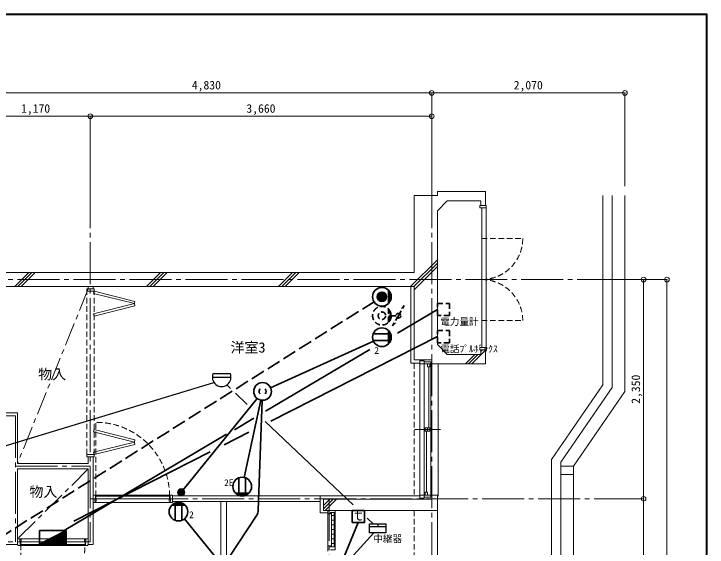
# Model space of a CAD drawing. Units: millimetres at full size, sheet at 1:50. Extents: x -9674 to 9699, y -6794 to 6791.
# Drawn here: x 2269 to 9699, y 1077 to 6791 of the extents above; entities that cross this region are included whole.
import ezdxf
from ezdxf.enums import TextEntityAlignment as Align

# ---------------------------------------------------------------- set-up
doc = ezdxf.new("R2010")
doc.units = ezdxf.units.MM
doc.header["$LTSCALE"] = 50
doc.header["$PDMODE"] = 32
doc.header["$PDSIZE"] = 50
for name, pattern in [('CHAIN1', [8, 5, -1, 1, -1]), ('CHAIN2', [12, 9, -1, 1, -1]), ('DASHED1', [1.8, 1.2, -0.6]), ('DASHED3', [4, 3, -1])]:
    doc.linetypes.add(name, pattern=pattern)
for name, color, linetype, lineweight in [('0-0_図面枠', 7, 'Continuous', 9), ('1-0_芯', 134, 'CHAIN2', 9), ('1-1_躯体', 134, 'Continuous', 9), ('1-2_間仕切', 134, 'Continuous', 9), ('1-3_建具', 134, 'Continuous', 9), ('1-5_設備', 134, 'Continuous', 9), ('1-6_ﾊﾞﾙｺﾆｰ・階段', 134, 'Continuous', 9), ('1-7_その他', 134, 'DASHED1', 9), ('1-8_ハッチ', 134, 'Continuous', 9), ('1-B_寸法', 134, 'Continuous', 9), ('1-C_梁', 134, 'DASHED1', 9), ('2-0_芯', 2, 'Continuous', 35), ('2-E', 2, 'Continuous', 35), ('3-2', 3, 'DASHED1', 35), ('3-3', 1, 'Continuous', 25), ('3-E', 3, 'Continuous', 35)]:
    doc.layers.add(name, color=color, linetype=linetype, lineweight=lineweight)
doc.layers.add('1-A_文字', color=134, linetype='Continuous')
doc.styles.add('ＭＳ ゴシック', font='')
doc.styles.get('ＭＳ ゴシック').set_extended_font_data('MS Gothic')

msp = doc.modelspace()

# ---------------------------------------------------------------- linework, layer by layer
at = {"layer": '0-0_図面枠'}
for p, q in [((9697.16, 6789.66), (-9672.16, 6789.66)), ((9695.4, 6787.9), (-9670.4, 6787.9)), ((-9668.64, 6786.14), (9693.64, 6786.14)), ((9691.87, 6784.38), (-9666.87, 6784.38)), ((9690.11, 6782.61), (-9665.11, 6782.61)), ((9688.35, 6780.85), (-9663.35, 6780.85)), ((9688.35, -6783.35), (9688.35, 6780.85)), ((9690.11, -6785.11), (9690.11, 6782.61)), ((9691.87, -6786.88), (9691.87, 6784.38)), ((9693.64, 6786.14), (9693.64, -6788.64)), ((9695.4, -6790.4), (9695.4, 6787.9)), ((9697.16, -6792.16), (9697.16, 6789.66))]:
    msp.add_line(p, q, dxfattribs=at)
msp.add_lwpolyline([(9698.92, -6793.93), (9698.92, 6791.43), (-9673.92, 6791.43)], dxfattribs=at)
at = {"layer": '1-0_芯'}
for p, q in [((3087.5, 4944.23), (3087.5, 1134.23)), ((6747.5, 4944.23), (6747.5, -3525.77)), ((-8492.5, 3944.23), (8517.5, 3944.23)), ((-892.5, 2484.23), (2286.5, 2484.23)), ((2286.5, 2484.23), (2286.5, 1134.23)), ((2286.5, 1944.23), (3087.5, 1944.23)), ((3087.5, 1594.23), (8517.5, 1594.23)), ((5647.5, 1594.23), (5647.5, 74.23)), ((-8492.5, 1134.23), (3087.5, 1134.23))]:
    msp.add_line(p, q, dxfattribs=at)
at = {"layer": '1-1_躯体'}
for p, q in [((6557.5, 4844.23), (6557.5, 4019.23)), ((6807.5, 4844.23), (6557.5, 4844.23)), ((6807.5, 4886.23), (6807.5, 4844.23)), ((7322.5, 4886.23), (6807.5, 4886.23)), ((7322.5, 4886.23), (7322.5, 4736.23)), ((6913.57, 4786.23), (6807.5, 4680.16)), ((6913.57, 4786.23), (7272.5, 4786.23)), ((7272.5, 4786.23), (7272.5, 4736.23)), ((7322.5, 4736.23), (7272.5, 4736.23)), ((6807.5, 3248.29), (6807.5, 4680.16)), ((2107.5, 4019.23), (6557.5, 4019.23)), ((2107.5, 3869.23), (6557.5, 3869.23)), ((6557.5, 3869.23), (6557.5, 3084.23)), ((6807.5, 3248.29), (6913.57, 3142.23)), ((6913.57, 3142.23), (7272.5, 3142.23)), ((7272.5, 3192.23), (7272.5, 3142.23)), ((7272.5, 3192.23), (7322.5, 3192.23)), ((7322.5, 3192.23), (7322.5, 3042.23)), ((6557.5, 3084.23), (6747.5, 3084.23)), ((6747.5, 3084.23), (6747.5, 3042.23)), ((6747.5, 3042.23), (7322.5, 3042.23)), ((5587.5, 1590.23), (6747.5, 1590.23)), ((5587.5, 1470.23), (5587.5, 1590.23)), ((6807.5, 1470.23), (6807.5, 1632.23)), ((5587.5, 1470.23), (6807.5, 1470.23))]:
    msp.add_line(p, q, dxfattribs=at)
msp.add_lwpolyline([(6747.5, 1590.23), (6747.5, 1632.23), (6807.5, 1632.23)], dxfattribs=at)
at = {"layer": '1-2_間仕切'}
for p, q in [((3066.5, 3869.23), (3066.5, 3844.23)), ((3117.5, 3869.23), (3117.5, 3844.23)), ((2107.5, 2514.23), (2307.5, 2514.23)), ((2307.5, 2514.23), (2307.5, 1974.23)), ((3066.5, 2044.23), (3066.5, 1974.23)), ((3117.5, 2044.23), (3117.5, 1104.23)), ((2307.5, 1974.23), (3066.5, 1974.23)), ((2307.5, 1914.23), (2307.5, 1104.23)), ((2307.5, 1914.23), (3066.5, 1914.23)), ((3066.5, 1914.23), (3066.5, 1104.23)), ((5552.5, 1625.23), (3967.5, 1625.23)), ((5552.5, 1564.23), (3967.5, 1564.23)), ((1757.5, 1104.23), (2312.5, 1104.23)), ((3061.5, 1104.23), (3117.5, 1104.23))]:
    msp.add_line(p, q, dxfattribs=at)
at = {"layer": '1-3_建具'}
for p, q in [((7262.5, 4736.23), (7262.5, 4711.23)), ((7332.5, 4736.23), (7262.5, 4736.23)), ((7262.5, 4736.23), (7262.5, 4711.23)), ((7262.5, 4711.23), (7332.5, 4711.23)), ((7282.5, 4711.23), (7282.5, 3217.23)), ((7332.5, 4711.23), (7332.5, 4736.23)), ((7332.5, 3217.23), (7332.5, 4711.23)), ((3050, 3844.23), (3050, 3819.23)), ((3130, 3844.23), (3050, 3844.23)), ((3130, 3819.23), (3050, 3819.23)), ((3123.94, 3794.97), (3130, 3819.23)), ((3123.94, 3794.97), (3560.5, 3685.83)), ((3130, 3844.23), (3130, 3819.23)), ((3566.56, 3710.09), (3130, 3819.23)), ((3123.94, 3576.69), (3560.5, 3685.83)), ((3566.56, 3661.58), (3130, 3552.44)), ((3560.5, 3685.83), (3566.56, 3710.09)), ((3560.5, 3685.83), (3566.56, 3661.58)), ((3123.94, 3576.69), (3130, 3552.44)), ((7262.5, 3217.23), (7262.5, 3192.23)), ((7332.5, 3217.23), (7262.5, 3217.23)), ((6620.5, 3072.23), (6620.5, 3042.23)), ((6620.5, 3072.23), (6667.5, 3072.23)), ((6667.5, 3072.23), (6667.5, 3042.23)), ((6737.5, 3062.23), (6667.5, 3062.23)), ((6737.5, 3062.23), (6737.5, 3027.23)), ((6620.5, 3042.23), (6667.5, 3042.23)), ((6620.5, 1632.23), (6620.5, 3042.23)), ((6667.5, 3042.23), (6737.5, 3042.23)), ((6667.5, 3027.23), (6667.5, 3042.23)), ((6667.5, 3027.23), (6667.5, 1647.23)), ((6702.5, 3007.23), (6702.5, 3042.23)), ((6726.5, 3007.23), (6702.5, 3007.23)), ((6714.5, 2354.73), (6714.5, 3007.23)), ((6726.5, 3007.23), (6726.5, 3042.23)), ((6737.5, 3027.23), (6737.5, 1647.23)), ((6817.5, 1622.23), (6817.5, 3042.23)), ((3123.94, 2311.76), (3130, 2336.02)), ((3123.94, 2311.76), (3560.5, 2202.62)), ((3566.56, 2226.88), (3130, 2336.02)), ((6840.98, 2337.23), (6564.02, 2337.23)), ((6678.5, 2354.73), (6726.5, 2354.73)), ((6690.5, 2319.73), (6690.5, 1667.23)), ((6702.5, 2354.73), (6702.5, 2319.73)), ((6726.5, 2354.73), (6726.5, 2319.73)), ((3123.94, 2093.48), (3560.5, 2202.62)), ((3566.56, 2178.37), (3130, 2069.23)), ((3560.5, 2202.62), (3566.56, 2226.88)), ((3560.5, 2202.62), (3566.56, 2178.37)), ((3123.94, 2093.48), (3130, 2069.23)), ((3130, 2044.23), (3050, 2044.23)), ((3130, 2069.23), (3130, 2044.23)), ((6667.5, 1647.23), (6667.5, 1632.23)), ((6678.5, 1667.23), (6702.5, 1667.23)), ((6678.5, 1667.23), (6678.5, 1632.23)), ((6702.5, 1667.23), (6702.5, 1632.23)), ((6737.5, 1612.23), (6737.5, 1647.23)), ((3137.5, 1589.23), (3137.5, 1569.23)), ((3137.5, 1589.23), (3152.5, 1589.23)), ((3137.5, 1569.23), (3152.5, 1569.23)), ((3142.5, 1589.23), (3142.5, 1634.23)), ((3142.5, 1569.23), (3142.5, 1554.23)), ((3147.5, 1624.23), (3147.5, 1594.23)), ((3937.5, 1624.23), (3147.5, 1624.23)), ((3147.5, 1594.23), (3937.5, 1594.23)), ((3152.5, 1589.23), (3152.5, 1569.23)), ((3932.5, 1589.23), (3932.5, 1569.23)), ((3947.5, 1589.23), (3932.5, 1589.23)), ((3932.5, 1569.23), (3947.5, 1569.23)), ((3937.5, 1594.23), (3937.5, 1624.23)), ((3967.5, 1634.23), (3942.5, 1634.23)), ((3942.5, 1569.23), (3942.5, 1554.23)), ((3947.5, 1569.23), (3947.5, 1589.23)), ((3967.5, 1634.23), (3967.5, 1554.23)), ((6620.5, 1602.23), (6620.5, 1632.23)), ((6620.5, 1632.23), (6667.5, 1632.23)), ((6620.5, 1602.23), (6621.53, 1602.23)), ((6620.5, 1602.23), (6667.5, 1602.23)), ((6667.5, 1632.23), (6737.5, 1632.23)), ((6667.5, 1602.23), (6667.5, 1632.23)), ((6737.5, 1612.23), (6667.5, 1612.23)), ((6807.5, 1622.23), (6817.5, 1622.23)), ((3142.5, 1554.23), (3117.5, 1554.23)), ((3142.5, 1554.23), (3942.5, 1554.23)), ((3967.5, 1554.23), (3942.5, 1554.23)), ((5632.5, 1470.23), (5632.5, 1434.23)), ((5632.5, 1470.23), (5632.5, 1449.23)), ((5662.5, 1434.23), (5632.5, 1434.23)), ((5632.5, 1089.23), (5632.5, 1434.23)), ((5672.5, 1079.23), (5672.5, 1449.23)), ((5672.5, 1414.23), (5702.5, 1414.23)), ((5702.5, 1079.23), (5702.5, 1449.23)), ((5712.5, 1449.23), (5712.5, 1470.23)), ((5712.5, 1449.23), (5712.5, 1079.23)), ((5672.5, 1364.23), (5702.5, 1364.23)), ((5672.5, 1314.23), (5702.5, 1314.23)), ((5672.5, 1264.23), (5702.5, 1264.23)), ((5672.5, 1214.23), (5702.5, 1214.23)), ((2337.5, 1164.23), (2307.5, 1164.23)), ((2332.5, 1159.23), (2347.5, 1159.23)), ((2332.5, 1139.23), (2332.5, 1159.23)), ((2332.5, 1139.23), (2347.5, 1139.23)), ((2337.5, 1164.23), (3036.5, 1164.23)), ((2337.5, 1164.23), (2337.5, 1159.23)), ((2337.5, 1139.23), (2337.5, 1094.23)), ((3031.5, 1134.23), (2342.5, 1134.23)), ((2342.5, 1104.23), (2342.5, 1134.23)), ((2347.5, 1139.23), (2347.5, 1159.23)), ((3026.5, 1139.23), (3026.5, 1159.23)), ((3041.5, 1159.23), (3026.5, 1159.23)), ((3041.5, 1139.23), (3026.5, 1139.23)), ((3031.5, 1104.23), (3031.5, 1134.23)), ((3036.5, 1164.23), (3066.5, 1164.23)), ((3036.5, 1164.23), (3036.5, 1159.23)), ((3036.5, 1139.23), (3036.5, 1094.23)), ((3041.5, 1139.23), (3041.5, 1159.23)), ((5672.5, 1164.23), (5702.5, 1164.23)), ((2312.5, 1104.23), (2312.5, 1094.23)), ((2337.5, 1094.23), (2312.5, 1094.23)), ((3036.5, 1094.23), (2337.5, 1094.23)), ((2342.5, 1104.23), (3031.5, 1104.23)), ((3036.5, 1094.23), (3061.5, 1094.23)), ((3061.5, 1104.23), (3061.5, 1094.23)), ((5632.5, 1089.23), (5632.5, 1034.23)), ((5672.5, 1114.23), (5702.5, 1114.23))]:
    msp.add_line(p, q, dxfattribs=at)
at = {"layer": '1-3_建具', "linetype": 'DASHED1'}
for p, q in [((7282.5, 4384.23), (7722.5, 4384.23)), ((3050, 2069.23), (3050, 3819.23)), ((3130, 2069.23), (3130, 3819.23)), ((7282.5, 3504.23), (7722.5, 3504.23)), ((3147.5, 1624.23), (3147.5, 2414.23)), ((2342.5, 1104.23), (2342.5, 415.23))]:
    msp.add_line(p, q, dxfattribs=at)
at = {"layer": '1-3_建具'}
for points in [[(7262.5, 3192.23), (7332.5, 3192.23), (7332.5, 3217.23)], [(6678.5, 2354.73), (6678.5, 2319.73), (6726.5, 2319.73)], [(3130, 2069.23), (3050, 2069.23), (3050, 2044.23)], [(3142.5, 1634.23), (3117.5, 1634.23), (3117.5, 1554.23)], [(3942.5, 1589.23), (3942.5, 1634.23), (3142.5, 1634.23)], [(5662.5, 1434.23), (5662.5, 1449.23), (5712.5, 1449.23)], [(5632.5, 1089.23), (5662.5, 1089.23), (5662.5, 1079.23), (5712.5, 1079.23)], [(5662.5, 1049.23), (5712.5, 1049.23), (5712.5, 1079.23)]]:
    msp.add_lwpolyline(points, dxfattribs=at)
at = {"layer": '1-3_建具', "linetype": 'DASHED1'}
for centre, radius, start, end in [((7282.5, 4384.23), 440, 270, 0), ((7282.5, 3504.23), 440, 0, 90), ((3147.5, 1624.23), 790, 0, 90), ((2342.5, 1104.23), 689, 270, 0)]:
    msp.add_arc(centre, radius, start, end, dxfattribs=at)
at = {"layer": '1-5_設備'}
for p, q in [((4487.5, 1564.23), (4487.5, 104.23)), ((4547.5, 1564.23), (4547.5, 104.23))]:
    msp.add_line(p, q, dxfattribs=at)
at = {"layer": '1-6_ﾊﾞﾙｺﾆｰ・階段'}
for p, q in [((8582.5, 2817.22), (8582.5, 4844.23)), ((8682.5, 2786.16), (8682.5, 4844.23)), ((8817.5, 2744.23), (8817.5, 4844.23)), ((8582.5, 2817.22), (8032.5, 2017.22)), ((8682.5, 2786.16), (8132.5, 1986.16)), ((8817.5, 2744.23), (8267.5, 1944.23)), ((8032.5, -4294.4), (8032.5, 2017.22)), ((8132.5, 124.23), (8132.5, 1986.16)), ((8132.5, 1944.23), (8267.5, 1944.23)), ((8132.5, 1854.23), (8267.5, 1854.23)), ((6807.5, 1470.23), (6807.5, 198.23))]:
    msp.add_line(p, q, dxfattribs=at)
msp.add_lwpolyline([(8132.5, 124.23), (8267.5, 124.23), (8267.5, 1944.23)], dxfattribs=at)
at = {"layer": '1-7_その他', "linetype": 'CHAIN1'}
for p, q in [((3066.5, 3844.23), (2307.5, 1974.23)), ((3066.5, 1914.23), (2307.5, 1164.23))]:
    msp.add_line(p, q, dxfattribs=at)
at = {"layer": '1-8_ハッチ'}
for p, q in [((6520.42, 3869.23), (6807.5, 4156.31)), ((6555.78, 3869.23), (6807.5, 4120.95)), ((2277.78, 3869.23), (2427.78, 4019.23)), ((2313.13, 3869.23), (2463.13, 4019.23)), ((2348.49, 3869.23), (2498.49, 4019.23)), ((3691.99, 3869.23), (3841.99, 4019.23)), ((3727.35, 3869.23), (3877.35, 4019.23)), ((3762.7, 3869.23), (3912.7, 4019.23)), ((5106.21, 3869.23), (5256.21, 4019.23)), ((5141.56, 3869.23), (5291.56, 4019.23)), ((5176.92, 3869.23), (5326.92, 4019.23)), ((6557.5, 3835.6), (6807.5, 4085.6)), ((6522.5, 3869.23), (6522.5, 3049.23)), ((7107.63, 3042.23), (7207.63, 3142.23)), ((7142.99, 3042.23), (7242.99, 3142.23)), ((7178.34, 3042.23), (7322.5, 3186.38)), ((7272.5, 3171.74), (7292.99, 3192.23)), ((6522.5, 3049.23), (6620.5, 3049.23)), ((5587.5, 1486.74), (5690.99, 1590.23)), ((5587.5, 1522.09), (5655.63, 1590.23)), ((5606.34, 1470.23), (5726.34, 1590.23)), ((5552.5, 1445.23), (5632.5, 1445.23))]:
    msp.add_line(p, q, dxfattribs=at)
msp.add_lwpolyline([(5552.5, 1445.23), (5552.5, 1625.23), (6620.5, 1625.23)], dxfattribs=at)
at = {"layer": '1-B_寸法'}
for p, q in [((1917.5, 5944.23), (6747.5, 5944.23)), ((6747.5, 4944.23), (6747.5, 5944.23)), ((6747.5, 5944.23), (8817.5, 5944.23)), ((8817.5, 4944.23), (8817.5, 5944.23)), ((1917.5, 5694.23), (3087.5, 5694.23)), ((3087.5, 4944.23), (3087.5, 5694.23)), ((3087.5, 5694.23), (6747.5, 5694.23)), ((9267.5, 3944.23), (8517.5, 3944.23)), ((9017.5, 3944.23), (9017.5, 1594.23)), ((9267.5, 3944.23), (9267.5, -2275.77)), ((8517.5, 1594.23), (9017.5, 1594.23)), ((9017.5, 1594.23), (9017.5, 74.23))]:
    msp.add_line(p, q, dxfattribs=at)
for p in [(6747.5, 5944.23), (8817.5, 5944.23), (3087.5, 5694.23), (6747.5, 5694.23), (9017.5, 3944.23), (9267.5, 3944.23), (9017.5, 1594.23)]:
    msp.add_point(p, dxfattribs=at)
at = {"layer": '1-C_梁'}
for p, q in [((6557.5, 3049.23), (6557.5, 1625.23)), ((6557.5, 1470.23), (6557.5, 198.23))]:
    msp.add_line(p, q, dxfattribs=at)
at = {"layer": '2-0_芯'}
for p, q in [((6807.5, 3623.68), (6379.46, 3370.05)), ((6119.88, 3360.86), (6307.27, 3360.86)), ((6283.59, 3397.28), (6283.59, 3254.45)), ((6286.59, 3394.2), (6286.59, 3257.52)), ((6292.59, 3387.17), (6292.59, 3264.55)), ((6298.59, 3378.54), (6298.59, 3273.18)), ((6304.59, 3367.33), (6304.59, 3284.4)), ((6310.59, 3350.18), (6310.59, 3301.54)), ((6122.5, 3284.5), (5021.1, 2784.3)), ((6119.88, 3290.86), (6307.27, 3290.86)), ((6082.74, 3194.24), (4966.83, 2533.05)), ((4084.56, 1691.69), (4874.95, 2671.09)), ((4736.96, 1823.58), (4914.69, 2652.13)), ((4888.31, 1471.3), (4931.16, 2650.08)), ((4840.44, 2458.16), (4632.91, 2335.19)), ((4549.27, 2285.64), (2808.54, 1254.23)), ((4680.98, 1632.09), (4680.98, 1819.48)), ((4750.98, 1632.09), (4750.98, 1819.48)), ((4097.95, 1663.66), (4025.94, 1663.66)), ((4096.65, 1673.27), (4027.24, 1673.27)), ((4096.65, 1654.06), (4027.24, 1654.06)), ((4092.4, 1682.87), (4031.48, 1682.87)), ((4092.4, 1644.46), (4031.48, 1644.46)), ((4083.55, 1692.47), (4040.34, 1692.47)), ((4083.55, 1634.86), (4040.34, 1634.86)), ((4787.39, 1655.77), (4644.57, 1655.77)), ((4784.32, 1652.76), (4647.64, 1652.76)), ((4777.29, 1646.77), (4654.67, 1646.77)), ((4768.66, 1640.76), (4663.3, 1640.76)), ((4757.44, 1634.76), (4674.52, 1634.76)), ((4740.3, 1628.77), (4691.66, 1628.77)), ((4104.29, 1527.04), (3961.46, 1527.04)), ((4101.22, 1530.05), (3964.54, 1530.05)), ((4094.19, 1536.05), (3971.57, 1536.05)), ((4085.56, 1542.05), (3980.2, 1542.05)), ((4074.34, 1548.05), (3991.41, 1548.05)), ((3997.88, 1550.73), (3997.88, 1363.33)), ((4057.2, 1554.05), (4008.56, 1554.05)), ((4067.88, 1550.73), (4067.88, 1363.33)), ((4872.05, 1420.19), (4576.27, 968.07)), ((4095.98, 1379.42), (4436.32, 960.84))]:
    msp.add_line(p, q, dxfattribs=at)
at = {"layer": '2-0_芯', "linetype": 'DASHED1'}
msp.add_lwpolyline([(6937.5, 3688.68), (6937.5, 3558.68), (6807.5, 3558.68), (6807.5, 3688.68)], close=True, dxfattribs=at)
at = {"layer": '2-0_芯'}
for centre, radius in [((6213.57, 3325.86), 100.02), ((4715.98, 1725.78), 100.02), ((4061.94, 1663.66), 36.01), ((4032.88, 1457.03), 100.02)]:
    msp.add_circle(centre, radius, dxfattribs=at)
msp.add_arc((4788.37, 1474.93), 100, 326.80658, 357.91801, dxfattribs=at)
at = {"layer": '2-E'}
for p, q in [((2831.03, 1254.23), (2542.97, 1254.23)), ((2704.28, 1190.85), (2831.03, 1190.85)), ((2712.92, 1195.17), (2831.03, 1195.17)), ((2721.56, 1199.49), (2831.03, 1199.49)), ((2730.2, 1203.81), (2831.03, 1203.81)), ((2738.84, 1208.13), (2831.03, 1208.13)), ((2747.48, 1212.45), (2831.03, 1212.45)), ((2756.12, 1216.77), (2831.03, 1216.77)), ((2764.76, 1221.09), (2831.03, 1221.09)), ((2773.4, 1225.41), (2831.03, 1225.41)), ((2782.04, 1229.73), (2831.03, 1229.73)), ((2790.68, 1234.05), (2831.03, 1234.05)), ((2799.32, 1238.37), (2831.03, 1238.37)), ((2807.96, 1242.69), (2831.03, 1242.69)), ((2816.6, 1247.01), (2831.03, 1247.01)), ((2825.24, 1251.33), (2831.03, 1251.33)), ((2557.4, 1117.41), (2831.03, 1117.41)), ((2566.04, 1121.73), (2831.03, 1121.73)), ((2574.68, 1126.05), (2831.03, 1126.05)), ((2583.32, 1130.37), (2831.03, 1130.37)), ((2591.96, 1134.69), (2831.03, 1134.69)), ((2600.6, 1139.01), (2831.03, 1139.01)), ((2609.24, 1143.33), (2831.03, 1143.33)), ((2617.88, 1147.65), (2831.03, 1147.65)), ((2626.52, 1151.97), (2831.03, 1151.97)), ((2635.16, 1156.29), (2831.03, 1156.29)), ((2643.8, 1160.61), (2831.03, 1160.61)), ((2652.44, 1164.93), (2831.03, 1164.93)), ((2661.08, 1169.25), (2831.03, 1169.25)), ((2669.72, 1173.57), (2831.03, 1173.57)), ((2678.36, 1177.89), (2831.03, 1177.89)), ((2687, 1182.21), (2831.03, 1182.21)), ((2695.64, 1186.53), (2831.03, 1186.53)), ((2548.76, 1113.09), (2831.03, 1113.09)), ((2587, 1110.2), (2787, 1110.2))]:
    msp.add_line(p, q, dxfattribs=at)
for points in [[(2542.97, 1110.2), (2831.03, 1110.2), (2831.03, 1254.23)], [(2542.97, 1254.23), (2542.97, 1110.2), (2831.03, 1254.23)]]:
    msp.add_lwpolyline(points, dxfattribs=at)
msp.add_circle((4934.61, 2745.01), 95, dxfattribs=at)
for centre, start, end in [((4934.68, 2745.01), 134.60825, 225.39172), ((4934.53, 2745.01), 314.60825, 45.39172)]:
    msp.add_arc(centre, 38.07, start, end, dxfattribs=at)
at = {"layer": '3-2'}
for p, q in [((6390.52, 3556.72), (6453.02, 3664.98)), ((6453.02, 3664.98), (6422.12, 3634.08)), ((6283.57, 3485.31), (6283.57, 3628.14)), ((6289.57, 3491.73), (6289.57, 3621.72)), ((6295.57, 3499.49), (6295.57, 3613.96)), ((6301.57, 3509.23), (6301.57, 3604.22)), ((6307.57, 3522.61), (6307.57, 3590.84)), ((6313.57, 3556.72), (6365.52, 3556.72)), ((6390.52, 3556.72), (6328.02, 3448.47)), ((6328.02, 3448.47), (6358.92, 3479.37))]:
    msp.add_line(p, q, dxfattribs=at)
msp.add_lwpolyline([(6807.5, 3397.28), (6937.5, 3397.28), (6937.5, 3267.28), (6807.5, 3267.28)], close=True, dxfattribs=at)
for centre, radius in [((6213.57, 3556.72), 100), ((6213.57, 3556.72), 40), ((6390.52, 3556.72), 25)]:
    msp.add_circle(centre, radius, dxfattribs=at)
at = {"layer": '3-3'}
for p, q in [((4404.05, 2937.62), (4587.42, 2937.62)), ((1564.07, 1975.39), (4412.43, 2842.25)), ((4395.72, 2897.61), (4595.76, 2897.61)), ((4551.52, 2814.58), (4591.67, 2776.42)), ((4643.35, 2727.31), (4770.14, 2606.8)), ((4962.38, 2424.08), (5903.85, 1529.28)), ((6054.17, 1386.41), (6118.42, 1325.34)), ((6079.5, 1297.34), (6256.89, 1297.34)), ((6168.2, 1325.34), (6168.2, 1297.34)), ((6125.81, 1230.73), (5842.49, 914.56))]:
    msp.add_line(p, q, dxfattribs=at)
msp.add_lwpolyline([(6079.5, 1325.34), (6256.89, 1325.34), (6256.89, 1230.73), (6079.5, 1230.73)], close=True, dxfattribs=at)
msp.add_arc((4495.74, 2897.62), 100.03, 156.4305, 23.56947, dxfattribs=at)
at = {"layer": '3-E'}
for p, q in [((6173.57, 3789.84), (6253.57, 3789.84)), ((6177.87, 3794.84), (6249.28, 3794.84)), ((6183.57, 3799.84), (6243.57, 3799.84)), ((6191.78, 3804.84), (6235.37, 3804.84)), ((6283.57, 3688.42), (6283.57, 3831.25)), ((6289.57, 3694.84), (6289.57, 3824.83)), ((6295.57, 3702.6), (6295.57, 3817.07)), ((6301.57, 3712.34), (6301.57, 3807.33)), ((6307.57, 3725.72), (6307.57, 3793.95)), ((6163.57, 3759.84), (6263.57, 3759.84)), ((6163.82, 3764.84), (6263.32, 3764.84)), ((6163.82, 3754.84), (6263.32, 3754.84)), ((6164.58, 3769.84), (6262.56, 3769.84)), ((6164.58, 3749.84), (6262.56, 3749.84)), ((6165.88, 3774.84), (6261.27, 3774.84)), ((6165.88, 3744.84), (6261.27, 3744.84)), ((6167.75, 3779.84), (6259.4, 3779.84)), ((6167.75, 3739.84), (6259.4, 3739.84)), ((6170.27, 3784.84), (6256.87, 3784.84)), ((6170.27, 3734.84), (6256.87, 3734.84)), ((6173.57, 3729.84), (6253.57, 3729.84)), ((6177.87, 3724.84), (6249.28, 3724.84)), ((6183.57, 3719.84), (6243.57, 3719.84)), ((6191.78, 3714.84), (6235.37, 3714.84)), ((5021.83, 2426.91), (6807.5, 3332.28)), ((4523.8, 2174.4), (4788.24, 2308.48)), ((2910.9, 1356.63), (4371.97, 2097.42)), ((5960.43, 1340.23), (5776.17, 899.24))]:
    msp.add_line(p, q, dxfattribs=at)
at = {"layer": '3-E', "linetype": 'DASHED3'}
msp.add_line((1436.59, 747.29), (6128.99, 3706.49), dxfattribs=at)
at = {"layer": '3-E'}
msp.add_lwpolyline([(5895.43, 1340.23), (5895.43, 1470.23), (6025.43, 1470.23), (6025.43, 1340.23)], close=True, dxfattribs=at)
for radius in [100, 50]:
    msp.add_circle((6213.57, 3759.84), radius, dxfattribs=at)

# ---------------------------------------------------------------- texts
at = {"layer": '1-A_文字', "style": 'ＭＳ ゴシック'}
for s, p in [('洋室3', (4590.84, 3128.66)), ('物入', (2528.75, 2841.73)), ('物入', (2435.35, 1582.01))]:
    msp.add_text(s, height=110, dxfattribs=at).set_placement(p, align=Align.BOTTOM_LEFT)
at = {"layer": '1-B_寸法', "style": 'ＭＳ ゴシック'}
for s, p in [('4,830', (4176.25, 5954.23)), ('2,070', (7626.25, 5954.23)), ('1,170', (2346.25, 5704.23)), ('3,660', (4761.25, 5704.23))]:
    msp.add_text(s, height=91.64, dxfattribs=at).set_placement(p, align=Align.BOTTOM_LEFT)
msp.add_text('2,350', height=91.64, rotation=90, dxfattribs=at).set_placement((9007.5, 2612.98), align=Align.BOTTOM_LEFT)
at = {"layer": '2-0_芯', "color": 7, "style": 'ＭＳ ゴシック'}
for s, p in [('2', (6132.04, 3125.89)), ('2E', (4522.35, 1708.34)), ('2', (4146.97, 1365.12))]:
    msp.add_text(s, height=73.31, dxfattribs=at).set_placement(p, align=Align.BOTTOM_LEFT)
at = {"layer": '2-E', "color": 7, "style": 'ＭＳ ゴシック'}
for s, height, p in [('電力量計', 73.31, (6838.87, 3433.41)), ('電話ﾌﾟﾙﾎﾞｯｸｽ', 73.31, (6838.87, 3142.02)), ('ｔ', 110, (5885.43, 1330.23))]:
    msp.add_text(s, height=height, dxfattribs=at).set_placement(p, align=Align.BOTTOM_LEFT)
at = {"layer": '3-E', "color": 7, "style": 'ＭＳ ゴシック'}
msp.add_text('中継器', height=73.31, dxfattribs=at).set_placement((6122.11, 1108.72), align=Align.BOTTOM_LEFT)

doc.saveas('drawing.dxf')
